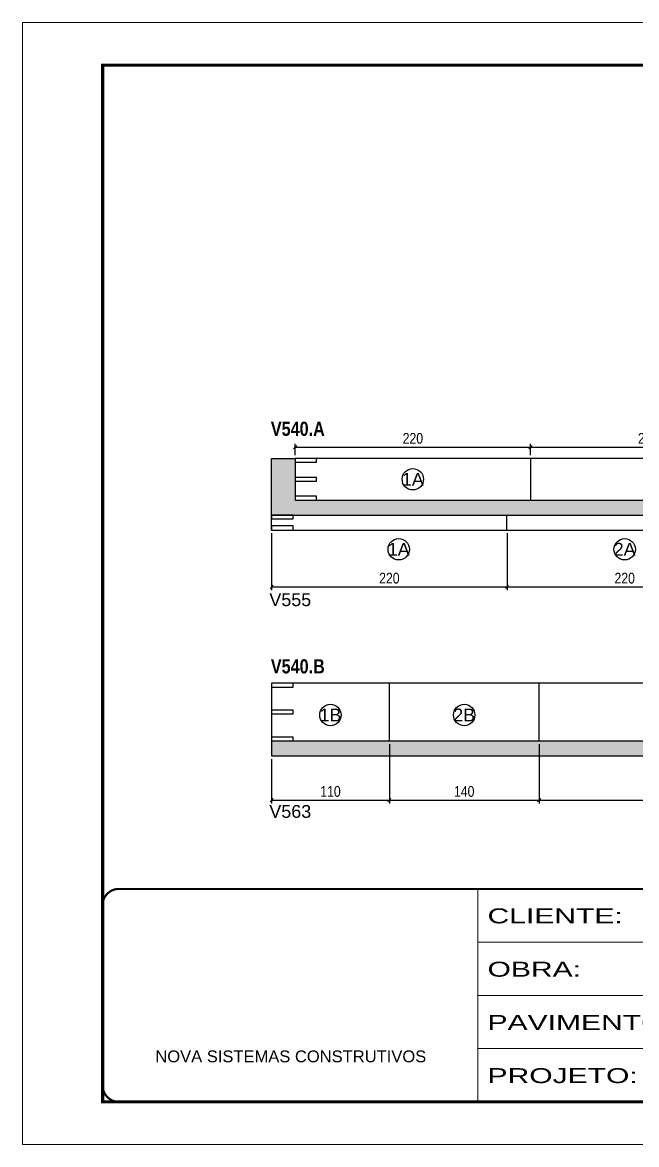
# Model space of a CAD drawing. Extents: x -15895 to 12929, y -2522 to 15173.
# Drawn here: x 4908 to 5482, y 5518 to 6568 of the extents above; entities that cross this region are included whole.
import ezdxf
from ezdxf.enums import TextEntityAlignment as Align

# ---------------------------------------------------------------- set-up
doc = ezdxf.new("R2010")
doc.units = 0
doc.header["$PDMODE"] = 35
doc.header["$PDSIZE"] = -10
doc.linetypes.add('CONTINUO', pattern=[0])
doc.linetypes.add('DASHED', pattern=[0.75, 0.5, -0.25])
for name, color, linetype in [('5', 5, 'Continuous'), ('COTA', 241, 'Continuous'), ('NOMENCLATURA', 7, 'Continuous'), ('Painéis', 200, 'Continuous'), ('Romaneio', 10, 'Continuous')]:
    doc.layers.add(name, color=color, linetype=linetype)
doc.layers.add('Folhas', color=255, linetype='Continuous', lineweight=9)
doc.layers.add('SARRAFO DE PRESSAO', color=251, linetype='DASHED', lineweight=9)
doc.styles.add('ARIAL', font='arial.ttf')
doc.styles.add('COTA TECNICA', font='techl___.ttf', dxfattribs={"height": 10})
doc.styles.get("Standard").update_dxf_attribs({"font": 'arial.ttf'})
doc.styles.add('TECNICA', font='techb___.ttf', dxfattribs={"height": 10})
doc.styles.add('Tecnologia', font='')
doc.styles.get('Tecnologia').set_extended_font_data('Forgotten Futurist')
doc.dimstyles.new('PAINEL', dxfattribs={"dimtxt": 10, "dimasz": 3, "dimexe": 3, "dimexo": 3, "dimgap": 3, "dimtad": 1, "dimdec": 1, "dimzin": 12, "dimdsep": 46, "dimtxsty": 'COTA TECNICA', "dimblk1": 'OBLIQUE', "dimblk2": 'OBLIQUE', "dimsah": 1, "dimcen": 0.9, "dimclrd": 4, "dimclre": 4, "dimclrt": 240, "dimadec": 1, "dimazin": 3, "dimtfac": 1, "dimtdec": 1, "dimtmove": 0, "dimatfit": 3, "dimfxl": 1, "dimtolj": 1, "dimtzin": 12, "dimarcsym": 0})

# ---------------------------------------------------------------- blocks, each defined once
blk = doc.blocks.new('9999999999')
at = {"color": 30, "linetype": 'CONTINUO'}
for p, q in [((98564.6, 34230.2), (98564.6, 34429.4)), ((98564.6, 34379.6), (99584, 34379.6)), ((98564.6, 34329.8), (99488, 34329.8)), ((98564.6, 34280), (99488, 34280))]:
    blk.add_line(p, q, dxfattribs=at)
at = {"color": 30, "linetype": 'CONTINUO', "const_width": 2}
blk.add_lwpolyline([(99584, 34230.2), (99584, 34414.4, 0.414214), (99569, 34429.4), (98229, 34429.4, 0.414214), (98214, 34414.4), (98214, 34245.2, 0.414214), (98229, 34230.2), (99584, 34230.2)], format="xyb", dxfattribs=at)
at = {"layer": 'Folhas'}
blk.add_lwpolyline([(98139, 34190.2), (99624, 34190.2), (99624, 35240.2), (98139, 35240.2)], close=True, dxfattribs=at)
at = {"layer": 'Folhas', "color": 30, "const_width": 3}
blk.add_lwpolyline([(98214, 34230.2), (99584, 34230.2), (99584, 35200.2), (98214, 35200.2)], close=True, dxfattribs=at)
at = {"color": 7, "linetype": 'Continuous', "ltscale": 5, "style": 'ARIAL'}
blk.add_text('NOVA SISTEMAS CONSTRUTIVOS', height=11.059, dxfattribs=at).set_placement((98263.2, 34267.2))
at = {"layer": 'Folhas', "color": 7, "style": 'Tecnologia', "width": 1.5}
for s, p in [('CLIENTE:', (98573.7, 34397.2)), ('OBRA:', (98573.7, 34347.3)), ('PAVIMENTO:', (98573.7, 34297.5)), ('PROJETO:', (98573.7, 34247.7))]:
    blk.add_text(s, height=14, dxfattribs=at).set_placement(p)
blk = doc.blocks.new('_Oblique')
at = {"color": 0, "linetype": 'ByBlock', "lineweight": -2}
blk.add_line((-0.5, -0.5), (0.5, 0.5), dxfattribs=at)
blk = doc.blocks.new('*D1260')
at = {"layer": 'COTA', "color": 4, "lineweight": -2, "transparency": 16777216}
for p, q in [((5162.8, 6162.9), (5162.8, 6173.5)), ((5162.8, 6170.5), (5382.8, 6170.5)), ((5382.8, 6162.9), (5382.8, 6173.5))]:
    blk.add_line(p, q, dxfattribs=at)
at = {"layer": 'Defpoints', "color": 0, "transparency": 16777216}
for p in [(5382.8, 6170.5), (5162.8, 6159.9), (5382.8, 6159.9)]:
    blk.add_point(p, dxfattribs=at)
at = {"layer": 'COTA', "color": 4, "lineweight": -2, "transparency": 16777216, "xscale": 3, "yscale": 3, "zscale": 3, "rotation": 180}
blk.add_blockref('_Oblique', (5162.8, 6170.5), dxfattribs=at)
at = {"layer": 'COTA', "color": 4, "lineweight": -2, "transparency": 16777216, "xscale": 3, "yscale": 3, "zscale": 3}
blk.add_blockref('_Oblique', (5382.8, 6170.5), dxfattribs=at)
at = {"layer": 'COTA', "color": 240, "transparency": 16777216, "insert": (5272.8, 6178.6), "char_height": 10, "attachment_point": 5, "style": 'COTA TECNICA'}
blk.add_mtext('\\A1;220', dxfattribs=at)
blk = doc.blocks.new('*D1261')
at = {"layer": 'COTA', "color": 4, "lineweight": -2, "transparency": 16777216}
for p, q in [((5382.8, 6162.9), (5382.8, 6173.5)), ((5382.8, 6170.5), (5602.8, 6170.5)), ((5602.8, 6162.9), (5602.8, 6173.5))]:
    blk.add_line(p, q, dxfattribs=at)
at = {"layer": 'Defpoints', "color": 0, "transparency": 16777216}
for p in [(5602.8, 6170.5), (5382.8, 6159.9), (5602.8, 6159.9)]:
    blk.add_point(p, dxfattribs=at)
at = {"layer": 'COTA', "color": 4, "lineweight": -2, "transparency": 16777216, "xscale": 3, "yscale": 3, "zscale": 3, "rotation": 180}
blk.add_blockref('_Oblique', (5382.8, 6170.5), dxfattribs=at)
at = {"layer": 'COTA', "color": 4, "lineweight": -2, "transparency": 16777216, "xscale": 3, "yscale": 3, "zscale": 3}
blk.add_blockref('_Oblique', (5602.8, 6170.5), dxfattribs=at)
at = {"layer": 'COTA', "color": 240, "transparency": 16777216, "insert": (5492.8, 6178.6), "char_height": 10, "attachment_point": 5, "style": 'COTA TECNICA'}
blk.add_mtext('\\A1;220', dxfattribs=at)
blk = doc.blocks.new('*D1263')
at = {"layer": 'COTA', "color": 4, "lineweight": -2, "transparency": 16777216}
for p, q in [((5140.8, 6089.9), (5140.8, 6036.7)), ((5360.8, 6089.9), (5360.8, 6036.7)), ((5140.8, 6039.7), (5360.8, 6039.7))]:
    blk.add_line(p, q, dxfattribs=at)
at = {"layer": 'Defpoints', "color": 0, "transparency": 16777216}
for p in [(5140.8, 6092.9), (5360.8, 6092.9), (5360.8, 6039.7)]:
    blk.add_point(p, dxfattribs=at)
at = {"layer": 'COTA', "color": 4, "lineweight": -2, "transparency": 16777216, "xscale": 3, "yscale": 3, "zscale": 3, "rotation": 180}
blk.add_blockref('_Oblique', (5140.8, 6039.7), dxfattribs=at)
at = {"layer": 'COTA', "color": 4, "lineweight": -2, "transparency": 16777216, "xscale": 3, "yscale": 3, "zscale": 3}
blk.add_blockref('_Oblique', (5360.8, 6039.7), dxfattribs=at)
at = {"layer": 'COTA', "color": 240, "transparency": 16777216, "insert": (5250.8, 6047.8), "char_height": 10, "attachment_point": 5, "style": 'COTA TECNICA'}
blk.add_mtext('\\A1;220', dxfattribs=at)
blk = doc.blocks.new('*D1264')
at = {"layer": 'COTA', "color": 4, "lineweight": -2, "transparency": 16777216}
for p, q in [((5360.8, 6089.9), (5360.8, 6036.7)), ((5580.8, 6089.9), (5580.8, 6036.7)), ((5360.8, 6039.7), (5580.8, 6039.7))]:
    blk.add_line(p, q, dxfattribs=at)
at = {"layer": 'Defpoints', "color": 0, "transparency": 16777216}
for p in [(5360.8, 6092.9), (5580.8, 6092.9), (5580.8, 6039.7)]:
    blk.add_point(p, dxfattribs=at)
at = {"layer": 'COTA', "color": 4, "lineweight": -2, "transparency": 16777216, "xscale": 3, "yscale": 3, "zscale": 3, "rotation": 180}
blk.add_blockref('_Oblique', (5360.8, 6039.7), dxfattribs=at)
at = {"layer": 'COTA', "color": 4, "lineweight": -2, "transparency": 16777216, "xscale": 3, "yscale": 3, "zscale": 3}
blk.add_blockref('_Oblique', (5580.8, 6039.7), dxfattribs=at)
at = {"layer": 'COTA', "color": 240, "transparency": 16777216, "insert": (5470.8, 6047.8), "char_height": 10, "attachment_point": 5, "style": 'COTA TECNICA'}
blk.add_mtext('\\A1;220', dxfattribs=at)
blk = doc.blocks.new('*D1273')
at = {"layer": 'COTA', "color": 4, "lineweight": -2, "transparency": 16777216}
for p, q in [((5250.8, 5892.5), (5250.8, 5837.1)), ((5140.8, 5878.5), (5140.8, 5837.1)), ((5140.8, 5840.1), (5250.8, 5840.1))]:
    blk.add_line(p, q, dxfattribs=at)
at = {"layer": 'Defpoints', "color": 0, "transparency": 16777216}
for p in [(5250.8, 5895.5), (5140.8, 5881.5), (5250.8, 5840.1)]:
    blk.add_point(p, dxfattribs=at)
at = {"layer": 'COTA', "color": 4, "lineweight": -2, "transparency": 16777216, "xscale": 3, "yscale": 3, "zscale": 3, "rotation": 180}
blk.add_blockref('_Oblique', (5140.8, 5840.1), dxfattribs=at)
at = {"layer": 'COTA', "color": 4, "lineweight": -2, "transparency": 16777216, "xscale": 3, "yscale": 3, "zscale": 3}
blk.add_blockref('_Oblique', (5250.8, 5840.1), dxfattribs=at)
at = {"layer": 'COTA', "color": 240, "transparency": 16777216, "insert": (5195.8, 5848.2), "char_height": 10, "attachment_point": 5, "style": 'COTA TECNICA'}
blk.add_mtext('\\A1;110', dxfattribs=at)
blk = doc.blocks.new('*D1274')
at = {"layer": 'COTA', "color": 4, "lineweight": -2, "transparency": 16777216}
for p, q in [((5390.8, 5892.5), (5390.8, 5837.1)), ((5610.8, 5892.5), (5610.8, 5837.1)), ((5390.8, 5840.1), (5610.8, 5840.1))]:
    blk.add_line(p, q, dxfattribs=at)
at = {"layer": 'Defpoints', "color": 0, "transparency": 16777216}
for p in [(5390.8, 5895.5), (5610.8, 5895.5), (5610.8, 5840.1)]:
    blk.add_point(p, dxfattribs=at)
at = {"layer": 'COTA', "color": 4, "lineweight": -2, "transparency": 16777216, "xscale": 3, "yscale": 3, "zscale": 3, "rotation": 180}
blk.add_blockref('_Oblique', (5390.8, 5840.1), dxfattribs=at)
at = {"layer": 'COTA', "color": 4, "lineweight": -2, "transparency": 16777216, "xscale": 3, "yscale": 3, "zscale": 3}
blk.add_blockref('_Oblique', (5610.8, 5840.1), dxfattribs=at)
at = {"layer": 'COTA', "color": 240, "transparency": 16777216, "insert": (5500.8, 5848.2), "char_height": 10, "attachment_point": 5, "style": 'COTA TECNICA'}
blk.add_mtext('\\A1;220', dxfattribs=at)
blk = doc.blocks.new('*D1275')
at = {"layer": 'COTA', "color": 4, "lineweight": -2, "transparency": 16777216}
for p, q in [((5250.8, 5892.5), (5250.8, 5837.1)), ((5390.8, 5892.5), (5390.8, 5837.1)), ((5250.8, 5840.1), (5390.8, 5840.1))]:
    blk.add_line(p, q, dxfattribs=at)
at = {"layer": 'Defpoints', "color": 0, "transparency": 16777216}
for p in [(5250.8, 5895.5), (5390.8, 5895.5), (5390.8, 5840.1)]:
    blk.add_point(p, dxfattribs=at)
at = {"layer": 'COTA', "color": 4, "lineweight": -2, "transparency": 16777216, "xscale": 3, "yscale": 3, "zscale": 3, "rotation": 180}
blk.add_blockref('_Oblique', (5250.8, 5840.1), dxfattribs=at)
at = {"layer": 'COTA', "color": 4, "lineweight": -2, "transparency": 16777216, "xscale": 3, "yscale": 3, "zscale": 3}
blk.add_blockref('_Oblique', (5390.8, 5840.1), dxfattribs=at)
at = {"layer": 'COTA', "color": 240, "transparency": 16777216, "insert": (5320.8, 5848.2), "char_height": 10, "attachment_point": 5, "style": 'COTA TECNICA'}
blk.add_mtext('\\A1;140', dxfattribs=at)

msp = doc.modelspace()

# ---------------------------------------------------------------- hatches: boundary and pattern name
at = {"layer": 'COTA'}
h = msp.add_hatch(dxfattribs=at)
h.set_pattern_fill('AR-CONC', color=256, scale=0.03)
h.set_pattern_definition([(50, (-1598.5, 1125.3775), (5.46554, -0.4781726), [0.5715, -6.2865]), (355, (-1598.5, 1125.3775), (-1.0573026, 5.7317054), [0.4572, -5.0292175]), (100.451445, (-1598.0445, 1125.3376), (4.4082374, 5.2535326), [0.4857003, -5.3427073]), (46.1842, (-1598.5, 1126.9015), (8.132371, -1.26127), [0.85725, -9.42975]), (96.63556, (-1597.822, 1126.796), (7.122124, 7.422784), [0.728551, -8.014068]), (351.18415, (-1598.5, 1126.9015), (7.122124, 7.422784), [0.685799, -7.543792]), (21, (-1597.738, 1126.5205), (4.5484317, -3.067956), [0.5715, -6.2865]), (326, (-1597.738, 1126.5205), (1.854061, 5.525639), [0.4572, -5.0292]), (71.451445, (-1597.359, 1126.265), (6.4024926, 2.457683), [0.4857003, -5.342698]), (37.5, (-1598.5, 1125.3775), (0.0926581, 2.53665117), [0, -4.96824, 0, -5.1054, 0, -5.04825]), (7.5, (-1598.5, 1125.3775), (2.0045899, 3.00541724), [0, -2.91084, 0, -4.85394, 0, -1.92405]), (327.5, (-1600.1993, 1125.3775), (4.06771786, -0.1718623), [0, -1.905, 0, -5.9436, 0, -7.8867]), (317.5, (-1600.9613, 1125.3775), (4.4438754, 0.7627947), [0, -2.4765, 0, -3.94716, 0, -5.6007])])
h.paths.add_polyline_path([(5140.76, 6106.85), (5160.76, 6106.85), (6149.46, 6106.85), (6149.46, 6159.85), (6126.16, 6159.85), (6126.16, 6156.25), (6126.16, 6120.85), (6106.16, 6120.85), (5162.76, 6120.85), (5162.76, 6124.45), (5162.76, 6159.85), (5140.76, 6159.85)])
h = msp.add_hatch(dxfattribs=at)
h.set_pattern_fill('AR-CONC', color=256, scale=0.03)
h.set_pattern_definition([(50, (-1598.5, 0), (5.46554, -0.4781726), [0.5715, -6.2865]), (355, (-1598.5, 0), (-1.0573026, 5.7317054), [0.4572, -5.0292175]), (100.451445, (-1598.0445, -0.04), (4.4082374, 5.2535326), [0.4857003, -5.3427073]), (46.1842, (-1598.5, 1.524), (8.132371, -1.26127), [0.85725, -9.42975]), (96.63556, (-1597.822, 1.419), (7.122124, 7.422784), [0.728551, -8.014068]), (351.18415, (-1598.5, 1.524), (7.122124, 7.422784), [0.685799, -7.543792]), (21, (-1597.738, 1.143), (4.5484317, -3.067956), [0.5715, -6.2865]), (326, (-1597.738, 1.143), (1.854061, 5.525639), [0.4572, -5.0292]), (71.451445, (-1597.359, 0.8873), (6.4024926, 2.457683), [0.4857003, -5.342698]), (37.5, (-1598.5, 0), (0.0926581, 2.53665117), [0, -4.96824, 0, -5.1054, 0, -5.04825]), (7.5, (-1598.5, 0), (2.0045899, 3.00541724), [0, -2.91084, 0, -4.85394, 0, -1.92405]), (327.5, (-1600.1993, 0), (4.06771786, -0.1718623), [0, -1.905, 0, -5.9436, 0, -7.8867]), (317.5, (-1600.9613, 0), (4.4438754, 0.7627947), [0, -2.4765, 0, -3.94716, 0, -5.6007])])
h.paths.add_polyline_path([(5610.76, 5895.54), (5590.76, 5895.54), (5140.76, 5895.54), (5140.76, 5881.54), (6110.76, 5881.54), (6110.76, 5895.54), (6090.76, 5895.54), (5640.76, 5895.54), (5640.76, 5899.14), (5640.76, 5949.54), (5610.76, 5949.54), (5610.76, 5945.94)])

# ---------------------------------------------------------------- linework, layer by layer
for p, q in [((5140.76, 6106.85), (5140.76, 6159.85)), ((5140.76, 6159.85), (5162.76, 6159.85)), ((5140.76, 5895.54), (5140.76, 5881.54)), ((5140.76, 5881.54), (6110.76, 5881.54))]:
    msp.add_line(p, q, dxfattribs=at)
at = {"layer": 'Painéis', "linetype": 'ByBlock'}
for p, q in [((6126.16, 6159.85), (5162.76, 6159.85)), ((5162.76, 6159.85), (5162.76, 6120.85)), ((5382.76, 6159.85), (5382.76, 6120.85)), ((5162.76, 6120.85), (6126.16, 6120.85)), ((5140.76, 6106.85), (6149.46, 6106.85)), ((5140.76, 6092.85), (5140.76, 6106.85)), ((5360.76, 6092.85), (5360.76, 6106.85)), ((5140.76, 6092.85), (6149.46, 6092.85)), ((5610.76, 5949.54), (5140.76, 5949.54)), ((5140.76, 5949.54), (5140.76, 5895.54)), ((5250.76, 5949.54), (5250.76, 5895.54)), ((5390.76, 5895.54), (5390.76, 5949.54)), ((5140.76, 5895.54), (5610.76, 5895.54))]:
    msp.add_line(p, q, dxfattribs=at)
for points in [[(5162.76, 6156.25), (5182.76, 6156.25), (5182.76, 6159.85), (5162.76, 6159.85)], [(5162.76, 6138.55), (5182.76, 6138.55), (5182.76, 6142.15), (5162.76, 6142.15)], [(5162.76, 6120.85), (5182.76, 6120.85), (5182.76, 6124.45), (5162.76, 6124.45)], [(5140.76, 6103.25), (5160.76, 6103.25), (5160.76, 6106.85), (5140.76, 6106.85)], [(5140.76, 6092.85), (5160.76, 6092.85), (5160.76, 6096.65), (5140.76, 6096.65)], [(5140.76, 5945.94), (5160.76, 5945.94), (5160.76, 5949.54), (5140.76, 5949.54)], [(5140.76, 5920.74), (5160.76, 5920.74), (5160.76, 5924.34), (5140.76, 5924.34)], [(5140.76, 5895.54), (5160.76, 5895.54), (5160.76, 5899.14), (5140.76, 5899.14)]]:
    msp.add_lwpolyline(points, close=True, dxfattribs=at)
at = {"layer": 'Romaneio', "color": 1, "linetype": 'ByBlock'}
for centre in [(5272.76, 6140.35), (5259.57, 6074.87), (5470.76, 6074.87), (5195.76, 5919.79), (5320.76, 5919.79)]:
    msp.add_circle(centre, 10, dxfattribs=at)

# ---------------------------------------------------------------- block references
at = {"layer": 'SARRAFO DE PRESSAO', "color": 6, "linetype": 'ByBlock'}
msp.add_blockref('9999999999', (-93231.11, -28672.37), dxfattribs=at)

# ---------------------------------------------------------------- texts
at = {"layer": '5', "linetype": 'Continuous'}
for s, p in [('V555', (5138.64, 6021.67)), ('V563', (5138.64, 5823.55))]:
    msp.add_text(s, height=12, rotation=0.00004, dxfattribs=at).set_placement(p)
at = {"layer": 'NOMENCLATURA', "style": 'TECNICA'}
for s, p in [('V540.A', (5140.04, 6180.98)), ('V540.B', (5140.04, 5958.73))]:
    msp.add_text(s, height=13.2, dxfattribs=at).set_placement(p)
at = {"layer": 'Romaneio', "color": 255, "linetype": 'ByBlock', "style": 'ARIAL'}
for s, p in [('1A', (5272.76, 6140.35)), ('1A', (5259.57, 6074.87)), ('2A', (5470.76, 6074.87)), ('1B', (5195.76, 5919.79)), ('2B', (5320.76, 5919.79))]:
    msp.add_text(s, height=12, dxfattribs=at).set_placement(p, align=Align.MIDDLE_CENTER)

# ---------------------------------------------------------------- dimensions: what is measured, and where the dimension line sits
at = {"layer": 'COTA'}
for base, p1, p2, picture, middle in [((5382.76, 6170.5), (5162.76, 6159.85), (5382.76, 6159.85), '*D1260', (5272.76, 6178.6)), ((5360.76, 6039.68), (5140.76, 6092.85), (5360.76, 6092.85), '*D1263', (5250.76, 6047.78)), ((5250.76, 5840.06), (5140.76, 5881.54), (5250.76, 5895.54), '*D1273', (5195.76, 5848.16)), ((5390.76, 5840.06), (5250.76, 5895.54), (5390.76, 5895.54), '*D1275', (5320.76, 5848.16))]:
    dim = msp.add_linear_dim(base=base, p1=p1, p2=p2, dimstyle='PAINEL', dxfattribs=at)
    dim.commit()
    dim.dimension.update_dxf_attribs({"geometry": picture, "text_midpoint": middle})
for base, p1, p2, picture, middle in [((5602.76, 6170.5), (5382.76, 6159.85), (5602.76, 6159.85), '*D1261', (5492.76, 6178.6)), ((5580.76, 6039.68), (5360.76, 6092.85), (5580.76, 6092.85), '*D1264', (5470.76, 6047.78)), ((5610.76, 5840.06), (5390.76, 5895.54), (5610.76, 5895.54), '*D1274', (5500.76, 5848.16))]:
    dim = msp.add_linear_dim(base=base, p1=p1, p2=p2, dimstyle='PAINEL', override={"dimtmove": 1}, dxfattribs=at)
    dim.commit()
    dim.dimension.update_dxf_attribs({"geometry": picture, "text_midpoint": middle})

doc.saveas('drawing.dxf')
